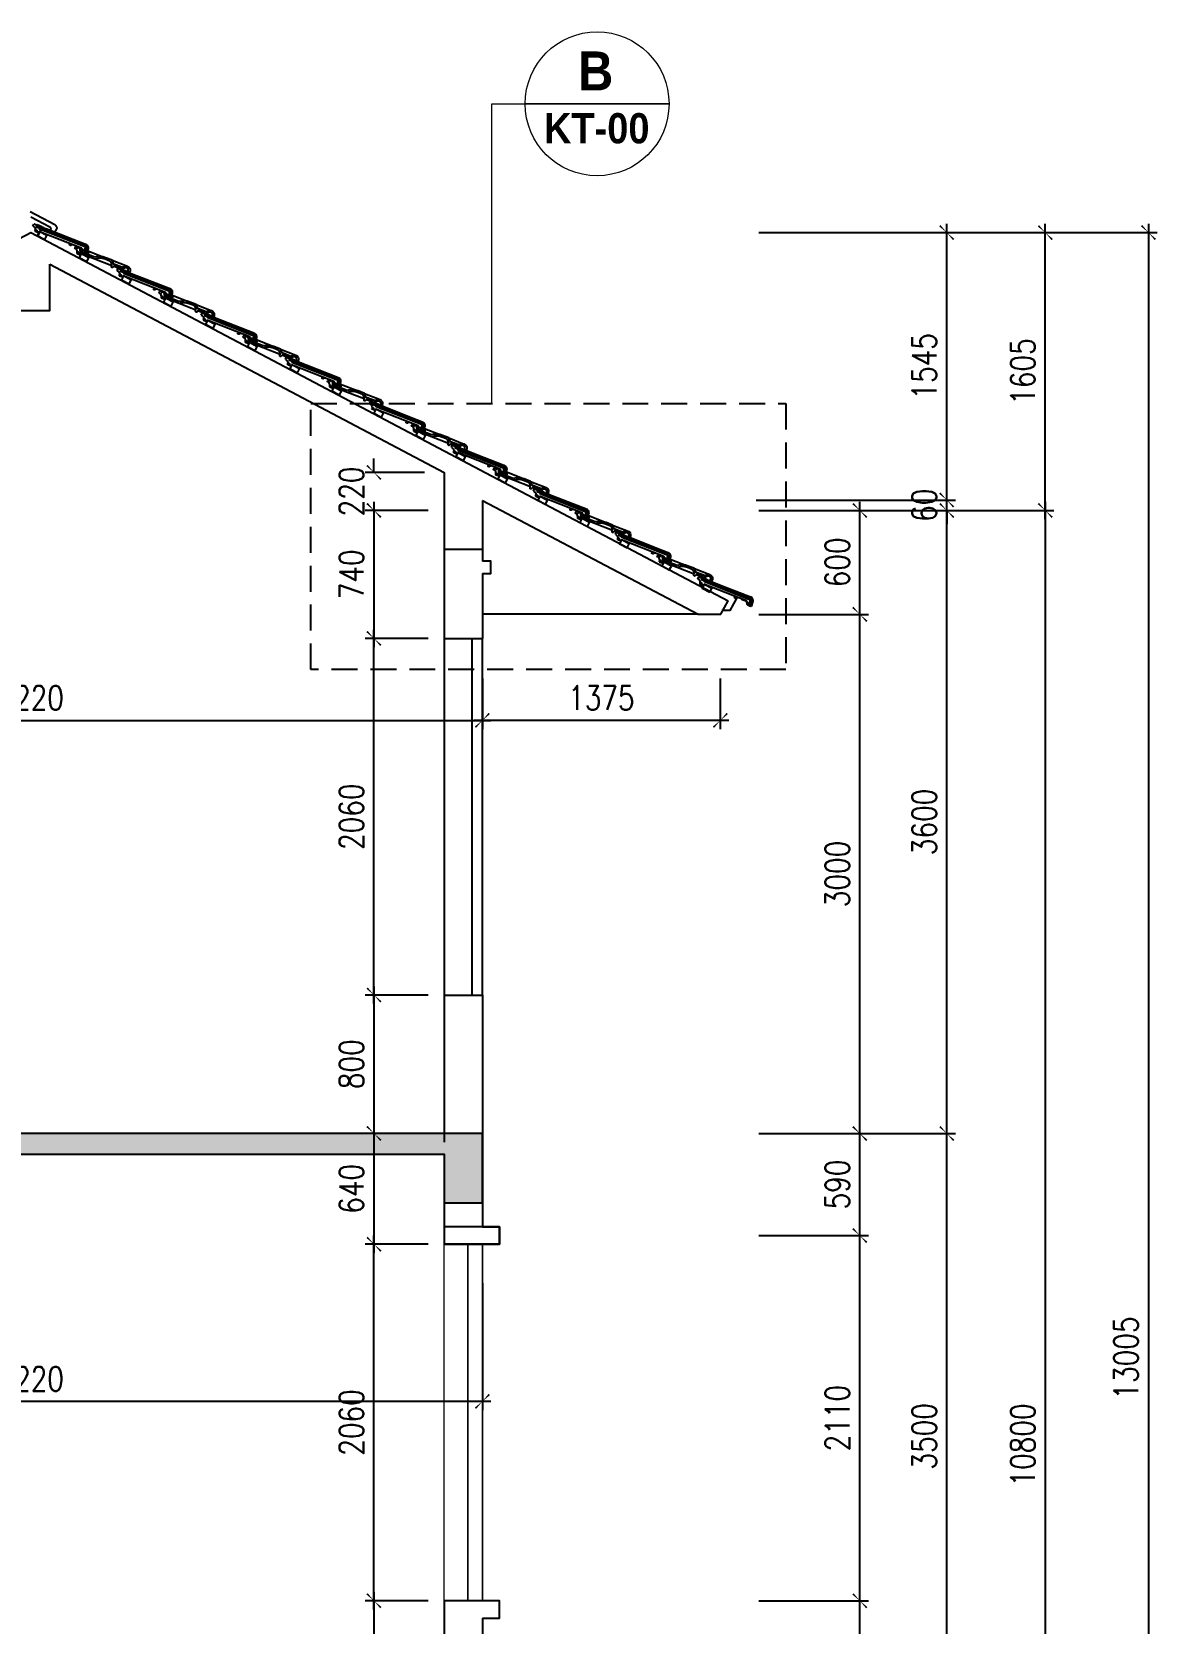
# Model space of a CAD drawing. Header units: millimetres. Extents: x -34806 to 662668, y 63228 to 99452.
# Drawn here: x 543911 to 550414, y 81463 to 90657 of the extents above; entities that cross this region are included whole.
import ezdxf
from ezdxf.enums import TextEntityAlignment as Align

# ---------------------------------------------------------------- set-up
doc = ezdxf.new("R2010")
doc.units = ezdxf.units.MM
doc.header["$LTSCALE"] = 200
doc.header["$MEASUREMENT"] = 0
doc.header["$PDMODE"] = 3
doc.header["$PDSIZE"] = 50
doc.linetypes.add('DASHED2', pattern=[0.375, 0.25, -0.125])
doc.layers.get('0').update_dxf_attribs({"color": 95, "linetype": 'CONTINUOUS'})
doc.layers.get('DEFPOINTS').update_dxf_attribs({"linetype": 'CONTINUOUS'})
for name, color, linetype in [('DIM', 1, 'CONTINUOUS'), ('Net_Manh', 155, 'CONTINUOUS'), ('NOITHAT', 32, 'CONTINUOUS'), ('NT', 39, 'CONTINUOUS'), ('TEXT', 7, 'CONTINUOUS'), ('TUONG', 2, 'CONTINUOUS')]:
    doc.layers.add(name, color=color, linetype=linetype)
doc.layers.add('thay', color=7, linetype='CONTINUOUS', lineweight=18)
doc.styles.add('Aria H B iso', font='VHARIALB.ttf')
doc.styles.add('RomanS', font='romans.shx', dxfattribs={"width": 0.8})
doc.dimstyles.new('D1', dxfattribs={"dimtxt": 140, "dimasz": 80, "dimexe": 50, "dimexo": 0, "dimgap": 60, "dimtad": 1, "dimdec": 0, "dimzin": 0, "dimdsep": 46, "dimtxsty": 'RomanS', "dimblk1": 'ARCHTICK', "dimblk2": 'ARCHTICK', "dimsah": 1, "dimcen": 100, "dimdle": 50, "dimclrt": 7, "dimadec": 0, "dimazin": 0, "dimtfac": 0.005, "dimtdec": 0, "dimtix": 1, "dimtofl": 0, "dimtmove": 2, "dimatfit": 3, "dimldrblk": 'ARCHTICK', "dimfxl": 1, "dimtvp": 0.8, "dimtolj": 1, "dimtzin": 0, "dimarcsym": 0})

# ---------------------------------------------------------------- blocks, each defined once
blk = doc.blocks.new('_ArchTick')
at = {"layer": 'DIM', "color": 150}
blk.add_lwpolyline([(0.5000000000004547, 0.5000000000009095, 0.1333333333333333, 0, 0), (4.547473508864641e-13, 9.094947017729282e-13, 0, 0.1333333333333333, 0), (-0.4999999999995453, -0.4999999999990905, 0.1333333333333333, 0.1333333333333333, 0)], format="xyseb", dxfattribs=at)
blk = doc.blocks.new('*D910')
at = {"layer": 'DEFPOINTS', "color": 0}
for p in [(541294.715830652, 86920.51221142066), (546514.715830652, 86920.51221142066), (546514.715830652, 86679.21674814398)]:
    blk.add_point(p, dxfattribs=at)
at = {"layer": 'DIM', "color": 0, "lineweight": -2}
for p, q in [((541294.715830652, 86920.51221142066), (541294.715830652, 86629.21674814398)), ((546514.715830652, 86920.51221142066), (546514.715830652, 86629.21674814398)), ((541244.715830652, 86679.21674814398), (546564.715830652, 86679.21674814398))]:
    blk.add_line(p, q, dxfattribs=at)
at = {"layer": 'DIM', "color": 0, "lineweight": -2, "xscale": 80, "yscale": 80, "zscale": 80, "rotation": 180}
blk.add_blockref('_ArchTick', (541294.715830652, 86679.21674814398), dxfattribs=at)
at = {"layer": 'DIM', "color": 0, "lineweight": -2, "xscale": 80, "yscale": 80, "zscale": 80}
blk.add_blockref('_ArchTick', (546514.715830652, 86679.21674814398), dxfattribs=at)
at = {"layer": 'DIM', "color": 7, "insert": (543904.715830652, 86809.21674814398), "char_height": 140, "attachment_point": 5, "style": 'RomanS'}
blk.add_mtext('\\A1;5220', dxfattribs=at)
blk = doc.blocks.new('*D911')
at = {"layer": 'DEFPOINTS', "color": 0}
for p in [(541294.715830652, 83428.20426152038), (546514.715830652, 83428.20426152044), (541294.715830652, 82744.0888335123)]:
    blk.add_point(p, dxfattribs=at)
at = {"layer": 'DIM', "color": 0, "lineweight": -2}
for p, q in [((541294.715830652, 83428.20426152038), (541294.715830652, 82694.0888335123)), ((546514.715830652, 83428.20426152044), (546514.715830652, 82694.0888335123)), ((546564.715830652, 82744.0888335123), (541244.715830652, 82744.0888335123))]:
    blk.add_line(p, q, dxfattribs=at)
at = {"layer": 'DIM', "color": 0, "lineweight": -2, "xscale": 80, "yscale": 80, "zscale": 80, "rotation": 180}
blk.add_blockref('_ArchTick', (541294.715830652, 82744.0888335123), dxfattribs=at)
at = {"layer": 'DIM', "color": 0, "lineweight": -2, "xscale": 80, "yscale": 80, "zscale": 80}
blk.add_blockref('_ArchTick', (546514.715830652, 82744.0888335123), dxfattribs=at)
at = {"layer": 'DIM', "color": 7, "insert": (543904.715830652, 82874.0888335123), "char_height": 140, "attachment_point": 5, "style": 'RomanS'}
blk.add_mtext('\\A1;5220', dxfattribs=at)
blk = doc.blocks.new('ngoi-tay')
at = {"color": 34}
for p, q in [((-73597.33374207545, 12599.38060847524), (-73608.52944759867, 12594.97566600109)), ((-73602.91782393407, 12593.95970347866), (-73550.80624914524, 12614.46296597576)), ((-73546.04656320838, 12602.36563611405), (-73550.8062491452, 12614.46296597576)), ((-73621.3307961838, 12588.86436708819), (-73849.16052387175, 12499.22492075876)), ((-73580.44694588867, 12594.20391623095), (-73845.49922699727, 12489.91928240361)), ((-73583.269116629, 12587.72044861613), (-73844.89300465939, 12484.78471363727)), ((-73825.87929495965, 12476.14638480522), (-73580.56886282384, 12572.66360202107)), ((-73567.34266466596, 12580.01667500382), (-73559.89815398186, 12582.94571250341)), ((-73862.4992257512, 12467.11138527676), (-73863.42978958673, 12466.74525558931)), ((-73857.2055849001, 12450.92567038554), (-73863.42978958673, 12466.74525558931)), ((-73856.27502106458, 12451.291800073), (-73862.4992257512, 12467.11138527676)), ((-73856.05309760747, 12451.37911570132), (-73858.56511070124, 12483.50767666538)), ((-73856.05309760747, 12451.37911570132), (-73857.2055849001, 12450.92567038554)), ((-73857.2055849001, 12450.92567038554), (-73855.37493646285, 12446.27285120798)), ((-73851.48485589398, 12444.57954876376), (-73846.83203671641, 12446.41019720101)), ((-73845.70316842027, 12449.00358424694), (-73848.63408927378, 12484.68020103914)), ((-74003.09415211553, 12405.56335227139), (-74092.42828032502, 12370.41490227637)), ((-74060.21504098283, 12364.82068450294), (-74012.68953263268, 12383.51956238101)), ((-74001.41589984726, 12373.98514033144), (-73903.70669711818, 12412.42875751349))]:
    blk.add_line(p, q, dxfattribs=at)
at = {"color": 9}
blk.add_line((-73902.71517481504, 12423.5650443059), (-73818.96442961866, 12456.51671617622), dxfattribs=at)
at = {"color": 34}
for points in [[(-73552.46907235561, 12615.95796395934), (-73601.78895563797, 12596.5530905246)], [(-73597.33374207545, 12599.38060847525), (-73570.57280800125, 12609.90967918964)], [(-73570.14978523042, 12609.00149989783), (-73566.48848835596, 12599.69586154268), (-73580.44694588867, 12594.20391623095), (-73583.269116629, 12587.72044861613)], [(-73863.50957678824, 12460.48280538861), (-73965.87159869492, 12420.20853976931)], [(-73868.1623959658, 12458.65215695137), (-73863.63149372338, 12438.94249117871)], [(-73798.37010830216, 12486.11188350996), (-73828.10922389851, 12474.41104936758)]]:
    blk.add_lwpolyline(points, dxfattribs=at)
for points in [[(-73570.57280800125, 12609.90967918964), (-73597.3626815725, 12599.36922225046, 0.9999999999999999)], [(-73855.39196659489, 12494.62392938861), (-73602.91782393407, 12593.95970347866, 0.414213562373095), (-73602.353389786, 12595.25639700164, -0.4142135623730958), (-73601.78895563795, 12596.5530905246)], [(-73559.89815398186, 12582.94571250341), (-73557.70137585717, 12577.36232949031, -0.414213562373095), (-73559.3946783014, 12573.47224892142), (-73573.37343285145, 12567.97231776247, -0.3000210814303702), (-73576.60511463838, 12568.65472926124), (-73580.56886282384, 12572.66360202107)], [(-73568.47153296212, 12577.42328795788), (-73568.50201219592, 12572.03820940542, -0.3105898035406912), (-73570.56144432754, 12569.07869267204, -1.592487443434)], [(-73846.86097621343, 12446.39881097624), (-73834.16256345944, 12451.39499255484, 0.3066784415591438), (-73830.9932919821, 12456.01951247428), (-73829.04856643698, 12471.52186488577, -0.3066784415588482), (-73825.87929495965, 12476.14638480522)], [(-73845.70316842027, 12449.00358424694, -0.2567399183604818), (-73829.28721292801, 12469.61949772911)], [(-73802.07693458632, 12454.56415080381), (-73799.88015646166, 12448.98076779072, -0.414213562373095), (-73801.57345890587, 12445.09068722184), (-73815.55221345594, 12439.5907560629, -0.3000210814303702), (-73818.78389524284, 12440.27316756165), (-73822.7476434283, 12444.28204032148)]]:
    blk.add_lwpolyline(points, format="xyb", dxfattribs=at)
at = {"color": 9}
for points in [[(-73614.62150910532, 12526.31642079533), (-73626.33075885141, 12548.40473151352), (-73582.15413741503, 12571.82323100575), (-73570.44488766893, 12549.73492028755)], [(-73857.59292700535, 12397.51467358811), (-73869.30217675146, 12419.60298430631), (-73825.12555531508, 12443.02148379853), (-73813.416305569, 12420.93317308034)]]:
    blk.add_lwpolyline(points, close=True, dxfattribs=at)
for points in [[(-74014.38283507689, 12379.62948181212), (-74003.09415211553, 12405.56335227139), (-73965.87159869492, 12420.20853976931, -0.1622776601683794), (-73902.71517481504, 12423.5650443059, -3.222119433744752)], [(-73990.12721688593, 12399.91901079071), (-73962.21030182042, 12410.90290141416, -0.1761749776799063), (-73903.70669711818, 12412.42875751349), (-73810.65031356661, 12449.0417262583, -0.4142135623730958), (-73809.52144527044, 12451.63511330423), (-73802.07693458632, 12454.56415080381, -0.3271965726210818), (-73788.22534381288, 12473.98407441448), (-73791.15438131244, 12481.4285850986), (-73792.08494514796, 12481.06245541116), (-73794.64785296009, 12487.57640225976), (-73798.37010830216, 12486.11188350996, 0.4142135623730951), (-73801.1922790425, 12479.62841589516, -1), (-73805.84509822009, 12477.79776745791, 0.783018351396008), (-73815.46794684867, 12476.5137516725), (-73818.96442961866, 12456.51671617622)], [(-74056.25820767508, 12363.15364587695, 0.03121954188139744), (-74077.56973819056, 12370.88789872306, 0.6523936805078994), (-74104.6780063557, 12338.72982357717), (-74105.6085701912, 12338.36369388973), (-74103.77792175398, 12333.71087471215, -0.4142135623730952), (-74102.48122823099, 12333.14644056408, 0.4142135623730949), (-74099.88784118507, 12332.01757226795), (-74095.23502200749, 12333.8482207052, 0.414213562373095), (-74094.10615371136, 12336.44160775113), (-74096.56253436409, 12345.41630819878, -0.5871495196757387), (-74080.38816443234, 12361.29329224235, -0.03718620040626287), (-74056.51564380138, 12352.30618477519), (-74015.37435738, 12368.49319501972, -0.4142135623730952), (-74008.89088976516, 12365.6710242794, 0.4142135623730949), (-74002.40742215035, 12362.84885353904, 0.414213562373095), (-73999.58525141003, 12369.33232115386, -0.1622776601683796), (-74000.42437754417, 12385.12142712384), (-73997.60220680381, 12391.60489473866, -0.1622776601683796), (-73990.12721688593, 12399.91901079071)]]:
    blk.add_lwpolyline(points, format="xyb", dxfattribs=at)
blk.add_lwpolyline([(-74014.38283507689, 12379.62948181212), (-74056.25820767508, 12363.15364587695)], dxfattribs=at)
at = {"color": 34}
for centre, radius, start, end in [((-73539.72277508525, 12583.20518354587), 20.17704732720257, 108.2651517965461, 180.7368276032991), ((-73566.61040529111, 12578.15554733278), 2, 111.4771221441263, 201.4771221441263), ((-73841.86691338177, 12477.22373627873), 22.97720514982409, 114.3307868194274, 206.1104922368911), ((-73843.66857856001, 12485.26646322602), 15, 111.4771221441263, 186.7335593076575), ((-73855.00880677543, 12445.34228737245), 1, 21.47712214412632, 111.4771221441263), ((-73852.21711526888, 12446.44067643479), 2, 201.4771221441263, 291.4771221441263), ((-73843.66857856003, 12485.26646322602), 5, 111.4771221441263, 186.7335593076609), ((-73843.06235622216, 12480.1318944597), 5, 111.4771221441263, 186.7335593076555), ((-73847.56429609131, 12448.27132487204), 2, 291.4771221441263, 21.47712214412632), ((-73771.36492833831, 12492.22193754172), 5, 21.47712214412632, 111.4771221441263), ((-73762.05928998314, 12495.8832344162), 5, 201.4771221441263, 291.4771221441263), ((-73762.05928998314, 12495.8832344162), 5, 291.4771221441263, 21.47712214412632), ((-73734.14237491768, 12506.86712503964), 25, 189.9401631113102, 201.4771221441263)]:
    blk.add_arc(centre, radius, start, end, dxfattribs=at)
blk = doc.blocks.new('*D922')
at = {"layer": 'DEFPOINTS', "color": 0}
for p in [(548113.3866016441, 84292.25017395275), (549198.4082384026, 84292.25017395275), (548113.3866016441, 80792.25017395275)]:
    blk.add_point(p, dxfattribs=at)
at = {"layer": 'DIM', "color": 0, "lineweight": -2}
for p, q in [((549198.4082384026, 80742.25017395275), (549198.4082384026, 84342.25017395275)), ((548113.3866016441, 84292.25017395275), (549248.4082384026, 84292.25017395275)), ((548113.3866016441, 80792.25017395275), (549248.4082384026, 80792.25017395275))]:
    blk.add_line(p, q, dxfattribs=at)
at = {"layer": 'DIM', "color": 0, "lineweight": -2, "xscale": 80, "yscale": 80, "zscale": 80}
for p, rotation in [((549198.4082384026, 84292.25017395275), 90), ((549198.4082384026, 80792.25017395275), 270)]:
    blk.add_blockref('_ArchTick', p, dxfattribs=dict(at, rotation=rotation))
at = {"layer": 'DIM', "color": 7, "insert": (549068.4082384026, 82542.25017395284), "char_height": 140, "attachment_point": 5, "rotation": 90, "style": 'RomanS'}
blk.add_mtext('\\A1;3500', dxfattribs=at)
blk = doc.blocks.new('*D923')
at = {"layer": 'DEFPOINTS', "color": 0}
for p in [(548113.3866016441, 87892.08513235394), (549198.4082384026, 87892.08513235394), (548113.3866016441, 84292.25017395275)]:
    blk.add_point(p, dxfattribs=at)
at = {"layer": 'DIM', "color": 0, "lineweight": -2}
for p, q in [((549198.4082384026, 84242.25017395275), (549198.4082384026, 87942.08513235394)), ((548113.3866016441, 87892.08513235394), (549248.4082384026, 87892.08513235394)), ((548113.3866016441, 84292.25017395275), (549248.4082384026, 84292.25017395275))]:
    blk.add_line(p, q, dxfattribs=at)
at = {"layer": 'DIM', "color": 0, "lineweight": -2, "xscale": 80, "yscale": 80, "zscale": 80}
for p, rotation in [((549198.4082384026, 87892.08513235394), 90), ((549198.4082384026, 84292.25017395275), 270)]:
    blk.add_blockref('_ArchTick', p, dxfattribs=dict(at, rotation=rotation))
at = {"layer": 'DIM', "color": 7, "insert": (549068.4082384026, 86092.16765315343), "char_height": 140, "attachment_point": 5, "rotation": 90, "style": 'RomanS'}
blk.add_mtext('\\A1;3600', dxfattribs=at)
blk = doc.blocks.new('*D924')
at = {"layer": 'DEFPOINTS', "color": 0}
for p in [(548113.3866016441, 89497.25017395287), (549767.7060570514, 89497.25017395287), (548113.3866016441, 87892.08513235394)]:
    blk.add_point(p, dxfattribs=at)
at = {"layer": 'DIM', "color": 0, "lineweight": -2}
for p, q in [((548113.3866016441, 89497.25017395287), (549817.7060570514, 89497.25017395287)), ((549767.7060570514, 87842.08513235394), (549767.7060570514, 89547.25017395287)), ((548113.3866016441, 87892.08513235394), (549817.7060570514, 87892.08513235394))]:
    blk.add_line(p, q, dxfattribs=at)
at = {"layer": 'DIM', "color": 0, "lineweight": -2, "xscale": 80, "yscale": 80, "zscale": 80}
for p, rotation in [((549767.7060570514, 89497.25017395287), 90), ((549767.7060570514, 87892.08513235394), 270)]:
    blk.add_blockref('_ArchTick', p, dxfattribs=dict(at, rotation=rotation))
at = {"layer": 'DIM', "color": 7, "insert": (549637.7060570514, 88694.66765315349), "char_height": 140, "attachment_point": 5, "rotation": 90, "style": 'RomanS'}
blk.add_mtext('\\A1;1605', dxfattribs=at)
blk = doc.blocks.new('*D925')
at = {"layer": 'DEFPOINTS', "color": 0}
for p in [(548113.3866016441, 81592.25017395252), (548696.0539328551, 81592.25017395252), (548113.3866016441, 80792.25017395275)]:
    blk.add_point(p, dxfattribs=at)
at = {"layer": 'DIM', "color": 0, "lineweight": -2}
for p, q in [((548113.3866016441, 81592.25017395252), (548746.0539328551, 81592.25017395252)), ((548696.0539328551, 80742.25017395275), (548696.0539328551, 81642.25017395252)), ((548113.3866016441, 80792.25017395275), (548746.0539328551, 80792.25017395275))]:
    blk.add_line(p, q, dxfattribs=at)
at = {"layer": 'DIM', "color": 0, "lineweight": -2, "xscale": 80, "yscale": 80, "zscale": 80}
for p, rotation in [((548696.0539328551, 81592.25017395252), 90), ((548696.0539328551, 80792.25017395275), 270)]:
    blk.add_blockref('_ArchTick', p, dxfattribs=dict(at, rotation=rotation))
at = {"layer": 'DIM', "color": 7, "insert": (548566.0539328551, 81192.25017395272), "char_height": 140, "attachment_point": 5, "rotation": 90, "style": 'RomanS'}
blk.add_mtext('\\A1;800', dxfattribs=at)
blk = doc.blocks.new('*D926')
at = {"layer": 'DEFPOINTS', "color": 0}
for p in [(548113.3866016441, 83702.2501739524), (548696.0539328551, 83702.2501739524), (548113.3866016441, 81592.25017395252)]:
    blk.add_point(p, dxfattribs=at)
at = {"layer": 'DIM', "color": 0, "lineweight": -2}
for p, q in [((548113.3866016441, 83702.2501739524), (548746.0539328551, 83702.2501739524)), ((548696.0539328551, 81542.25017395252), (548696.0539328551, 83752.2501739524)), ((548113.3866016441, 81592.25017395252), (548746.0539328551, 81592.25017395252))]:
    blk.add_line(p, q, dxfattribs=at)
at = {"layer": 'DIM', "color": 0, "lineweight": -2, "xscale": 80, "yscale": 80, "zscale": 80}
for p, rotation in [((548696.0539328551, 83702.2501739524), 90), ((548696.0539328551, 81592.25017395252), 270)]:
    blk.add_blockref('_ArchTick', p, dxfattribs=dict(at, rotation=rotation))
at = {"layer": 'DIM', "color": 7, "insert": (548566.0539328551, 82647.25017395255), "char_height": 140, "attachment_point": 5, "rotation": 90, "style": 'RomanS'}
blk.add_mtext('\\A1;2110', dxfattribs=at)
blk = doc.blocks.new('*D927')
at = {"layer": 'DEFPOINTS', "color": 0}
for p in [(548113.3866016441, 87291.65891221081), (548696.0539328551, 87291.65891221081), (548113.3866016441, 84291.25017395275)]:
    blk.add_point(p, dxfattribs=at)
at = {"layer": 'DIM', "color": 0, "lineweight": -2}
for p, q in [((548113.3866016441, 87291.65891221081), (548746.0539328551, 87291.65891221081)), ((548696.0539328551, 84241.25017395275), (548696.0539328551, 87341.65891221081)), ((548113.3866016441, 84291.25017395275), (548746.0539328551, 84291.25017395275))]:
    blk.add_line(p, q, dxfattribs=at)
at = {"layer": 'DIM', "color": 0, "lineweight": -2, "xscale": 80, "yscale": 80, "zscale": 80}
for p, rotation in [((548696.0539328551, 87291.65891221081), 90), ((548696.0539328551, 84291.25017395275), 270)]:
    blk.add_blockref('_ArchTick', p, dxfattribs=dict(at, rotation=rotation))
at = {"layer": 'DIM', "color": 7, "insert": (548566.0539328551, 85791.45454308187), "char_height": 140, "attachment_point": 5, "rotation": 90, "style": 'RomanS'}
blk.add_mtext('\\A1;3000', dxfattribs=at)
blk = doc.blocks.new('*D928')
at = {"layer": 'DEFPOINTS', "color": 0}
for p in [(548113.3866016441, 89497.25017395287), (548113.3866016441, 76492.25017395266), (550364.3289900827, 76492.25017395266)]:
    blk.add_point(p, dxfattribs=at)
at = {"layer": 'DIM', "color": 0, "lineweight": -2}
for p, q in [((548113.3866016441, 89497.25017395287), (550414.3289900827, 89497.25017395287)), ((550364.3289900827, 89547.25017395287), (550364.3289900827, 76442.25017395266)), ((548113.3866016441, 76492.25017395266), (550414.3289900827, 76492.25017395266))]:
    blk.add_line(p, q, dxfattribs=at)
at = {"layer": 'DIM', "color": 0, "lineweight": -2, "xscale": 80, "yscale": 80, "zscale": 80}
for p, rotation in [((550364.3289900827, 89497.25017395287), 90), ((550364.3289900827, 76492.25017395266), 270)]:
    blk.add_blockref('_ArchTick', p, dxfattribs=dict(at, rotation=rotation))
at = {"layer": 'DIM', "color": 7, "insert": (550234.3289900827, 82994.75017395285), "char_height": 140, "attachment_point": 5, "rotation": 90, "style": 'RomanS'}
blk.add_mtext('\\A1;13005', dxfattribs=at)
blk = doc.blocks.new('*D929')
at = {"layer": 'DEFPOINTS', "color": 0}
for p in [(548113.3866016441, 87892.08513235394), (548696.0539328551, 87892.08513235394), (548113.3866016441, 87291.65891221081)]:
    blk.add_point(p, dxfattribs=at)
at = {"layer": 'DIM', "color": 0, "lineweight": -2}
for p, q in [((548696.0539328551, 87241.65891221081), (548696.0539328551, 87942.08513235394)), ((548113.3866016441, 87892.08513235394), (548746.0539328551, 87892.08513235394)), ((548113.3866016441, 87291.65891221081), (548746.0539328551, 87291.65891221081))]:
    blk.add_line(p, q, dxfattribs=at)
at = {"layer": 'DIM', "color": 0, "lineweight": -2, "xscale": 80, "yscale": 80, "zscale": 80}
for p, rotation in [((548696.0539328551, 87892.08513235394), 90), ((548696.0539328551, 87291.65891221081), 270)]:
    blk.add_blockref('_ArchTick', p, dxfattribs=dict(at, rotation=rotation))
at = {"layer": 'DIM', "color": 7, "insert": (548566.0539328551, 87591.87202228246), "char_height": 140, "attachment_point": 5, "rotation": 90, "style": 'RomanS'}
blk.add_mtext('\\A1;600', dxfattribs=at)
blk = doc.blocks.new('*D930')
at = {"layer": 'DEFPOINTS', "color": 0}
for p in [(548113.3866016441, 84292.25017395275), (548696.0539328551, 84292.25017395275), (548113.3866016441, 83702.2501739524)]:
    blk.add_point(p, dxfattribs=at)
at = {"layer": 'DIM', "color": 0, "lineweight": -2}
for p, q in [((548696.0539328551, 83652.2501739524), (548696.0539328551, 84342.25017395275)), ((548113.3866016441, 84292.25017395275), (548746.0539328551, 84292.25017395275)), ((548113.3866016441, 83702.2501739524), (548746.0539328551, 83702.2501739524))]:
    blk.add_line(p, q, dxfattribs=at)
at = {"layer": 'DIM', "color": 0, "lineweight": -2, "xscale": 80, "yscale": 80, "zscale": 80}
for p, rotation in [((548696.0539328551, 84292.25017395275), 90), ((548696.0539328551, 83702.2501739524), 270)]:
    blk.add_blockref('_ArchTick', p, dxfattribs=dict(at, rotation=rotation))
at = {"layer": 'DIM', "color": 7, "insert": (548566.0539328551, 83997.25017395266), "char_height": 140, "attachment_point": 5, "rotation": 90, "style": 'RomanS'}
blk.add_mtext('\\A1;590', dxfattribs=at)
blk = doc.blocks.new('*D931')
at = {"layer": 'DEFPOINTS', "color": 0}
for p in [(548113.3866016441, 87892.08513235394), (548113.3866016441, 77092.25017395275), (549767.7060570514, 77092.25017395275)]:
    blk.add_point(p, dxfattribs=at)
at = {"layer": 'DIM', "color": 0, "lineweight": -2}
for p, q in [((549767.7060570514, 87942.08513235394), (549767.7060570514, 77042.25017395275)), ((548113.3866016441, 87892.08513235394), (549817.7060570514, 87892.08513235394)), ((548113.3866016441, 77092.25017395275), (549817.7060570514, 77092.25017395275))]:
    blk.add_line(p, q, dxfattribs=at)
at = {"layer": 'DIM', "color": 0, "lineweight": -2, "xscale": 80, "yscale": 80, "zscale": 80}
for p, rotation in [((549767.7060570514, 87892.08513235394), 90), ((549767.7060570514, 77092.25017395275), 270)]:
    blk.add_blockref('_ArchTick', p, dxfattribs=dict(at, rotation=rotation))
at = {"layer": 'DIM', "color": 7, "insert": (549637.7060570514, 82492.16765315343), "char_height": 140, "attachment_point": 5, "rotation": 90, "style": 'RomanS'}
blk.add_mtext('\\A1;10800', dxfattribs=at)
blk = doc.blocks.new('*D932')
at = {"layer": 'DEFPOINTS', "color": 0}
for p in [(548615.7409071915, 87952.17571507834), (549198.4082384026, 87952.17571507834), (548615.7409071915, 87892.08513235382)]:
    blk.add_point(p, dxfattribs=at)
at = {"layer": 'DIM', "color": 0, "lineweight": -2}
for p, q in [((549198.4082384026, 87952.17571507834), (549198.4082384026, 88032.17571507834)), ((548615.7409071915, 87952.17571507834), (549248.4082384026, 87952.17571507834)), ((548615.7409071915, 87892.08513235382), (549248.4082384026, 87892.08513235382)), ((549198.4082384026, 87892.08513235382), (549198.4082384026, 87812.08513235382))]:
    blk.add_line(p, q, dxfattribs=at)
at = {"layer": 'DIM', "color": 0, "lineweight": -2, "xscale": 80, "yscale": 80, "zscale": 80}
for p, rotation in [((549198.4082384026, 87952.17571507834), 270), ((549198.4082384026, 87892.08513235382), 90)]:
    blk.add_blockref('_ArchTick', p, dxfattribs=dict(at, rotation=rotation))
at = {"layer": 'DIM', "color": 7, "insert": (549068.4082384026, 87922.13042371617), "char_height": 140, "attachment_point": 5, "rotation": 90, "style": 'RomanS'}
blk.add_mtext('\\A1;60', dxfattribs=at)
blk = doc.blocks.new('*D933')
at = {"layer": 'DEFPOINTS', "color": 0}
for p in [(548615.7409071915, 89497.25017395287), (549198.4082384026, 89497.25017395287), (548096.7946321866, 87952.17571507834)]:
    blk.add_point(p, dxfattribs=at)
at = {"layer": 'DIM', "color": 0, "lineweight": -2}
for p, q in [((548615.7409071915, 89497.25017395287), (549248.4082384026, 89497.25017395287)), ((549198.4082384026, 87902.17571507834), (549198.4082384026, 89547.25017395287)), ((548096.7946321866, 87952.17571507834), (549248.4082384026, 87952.17571507834))]:
    blk.add_line(p, q, dxfattribs=at)
at = {"layer": 'DIM', "color": 0, "lineweight": -2, "xscale": 80, "yscale": 80, "zscale": 80}
for p, rotation in [((549198.4082384026, 89497.25017395287), 90), ((549198.4082384026, 87952.17571507834), 270)]:
    blk.add_blockref('_ArchTick', p, dxfattribs=dict(at, rotation=rotation))
at = {"layer": 'DIM', "color": 7, "insert": (549068.4082384026, 88724.71294451569), "char_height": 140, "attachment_point": 5, "rotation": 90, "style": 'RomanS'}
blk.add_mtext('\\A1;1545', dxfattribs=at)
blk = doc.blocks.new('*D1053')
at = {"layer": 'DEFPOINTS', "color": 0}
for p in [(546202.479294002, 81592.25017395269), (545888.4557634823, 80792.25017395281), (546202.479294002, 80792.25017395281)]:
    blk.add_point(p, dxfattribs=at)
at = {"layer": 'DIM', "color": 0, "lineweight": -2}
for p, q in [((546202.479294002, 81592.25017395269), (545838.4557634823, 81592.25017395269)), ((545888.4557634823, 81642.25017395269), (545888.4557634823, 80742.25017395281)), ((546202.479294002, 80792.25017395281), (545838.4557634823, 80792.25017395281))]:
    blk.add_line(p, q, dxfattribs=at)
at = {"layer": 'DIM', "color": 0, "lineweight": -2, "xscale": 80, "yscale": 80, "zscale": 80}
for p, rotation in [((545888.4557634823, 81592.25017395269), 90), ((545888.4557634823, 80792.25017395281), 270)]:
    blk.add_blockref('_ArchTick', p, dxfattribs=dict(at, rotation=rotation))
at = {"layer": 'DIM', "color": 7, "insert": (545758.4557634823, 81192.25017395284), "char_height": 140, "attachment_point": 5, "rotation": 90, "style": 'RomanS'}
blk.add_mtext('\\A1;800', dxfattribs=at)
blk = doc.blocks.new('*D1054')
at = {"layer": 'DEFPOINTS', "color": 0}
for p in [(545888.4557634823, 83652.25017395351), (546202.479294002, 83652.25017395351), (546202.479294002, 81592.25017395266)]:
    blk.add_point(p, dxfattribs=at)
at = {"layer": 'DIM', "color": 0, "lineweight": -2}
for p, q in [((545888.4557634823, 81542.25017395266), (545888.4557634823, 83702.25017395351)), ((546202.479294002, 83652.25017395351), (545838.4557634823, 83652.25017395351)), ((546202.479294002, 81592.25017395266), (545838.4557634823, 81592.25017395266))]:
    blk.add_line(p, q, dxfattribs=at)
at = {"layer": 'DIM', "color": 0, "lineweight": -2, "xscale": 80, "yscale": 80, "zscale": 80}
for p, rotation in [((545888.4557634823, 83652.25017395351), 90), ((545888.4557634823, 81592.25017395266), 270)]:
    blk.add_blockref('_ArchTick', p, dxfattribs=dict(at, rotation=rotation))
at = {"layer": 'DIM', "color": 7, "insert": (545758.4557634823, 82622.25017395317), "char_height": 140, "attachment_point": 5, "rotation": 90, "style": 'RomanS'}
blk.add_mtext('\\A1;2060', dxfattribs=at)
blk = doc.blocks.new('*D1055')
at = {"layer": 'DEFPOINTS', "color": 0}
for p in [(546202.479294002, 84292.2501739533), (545888.4557634823, 83652.25017395351), (546202.479294002, 83652.25017395351)]:
    blk.add_point(p, dxfattribs=at)
at = {"layer": 'DIM', "color": 0, "lineweight": -2}
for p, q in [((545888.4557634823, 84342.2501739533), (545888.4557634823, 83602.25017395351)), ((546202.479294002, 84292.2501739533), (545838.4557634823, 84292.2501739533)), ((546202.479294002, 83652.25017395351), (545838.4557634823, 83652.25017395351))]:
    blk.add_line(p, q, dxfattribs=at)
at = {"layer": 'DIM', "color": 0, "lineweight": -2, "xscale": 80, "yscale": 80, "zscale": 80}
for p, rotation in [((545888.4557634823, 84292.2501739533), 90), ((545888.4557634823, 83652.25017395351), 270)]:
    blk.add_blockref('_ArchTick', p, dxfattribs=dict(at, rotation=rotation))
at = {"layer": 'DIM', "color": 7, "insert": (545758.4557634823, 83972.2501739535), "char_height": 140, "attachment_point": 5, "rotation": 90, "style": 'RomanS'}
blk.add_mtext('\\A1;640', dxfattribs=at)
blk = doc.blocks.new('*D1056')
at = {"layer": 'DEFPOINTS', "color": 0}
for p in [(546202.479294002, 85092.2501739533), (545888.4557634821, 84292.25017395342), (546202.479294002, 84292.25017395342)]:
    blk.add_point(p, dxfattribs=at)
at = {"layer": 'DIM', "color": 0, "lineweight": -2}
for p, q in [((546202.479294002, 85092.2501739533), (545838.4557634821, 85092.2501739533)), ((545888.4557634821, 85142.2501739533), (545888.4557634821, 84242.25017395342)), ((546202.479294002, 84292.25017395342), (545838.4557634821, 84292.25017395342))]:
    blk.add_line(p, q, dxfattribs=at)
at = {"layer": 'DIM', "color": 0, "lineweight": -2, "xscale": 80, "yscale": 80, "zscale": 80}
for p, rotation in [((545888.4557634821, 85092.2501739533), 90), ((545888.4557634821, 84292.25017395342), 270)]:
    blk.add_blockref('_ArchTick', p, dxfattribs=dict(at, rotation=rotation))
at = {"layer": 'DIM', "color": 7, "insert": (545758.4557634821, 84692.25017395345), "char_height": 140, "attachment_point": 5, "rotation": 90, "style": 'RomanS'}
blk.add_mtext('\\A1;800', dxfattribs=at)
blk = doc.blocks.new('*D1057')
at = {"layer": 'DEFPOINTS', "color": 0}
for p in [(545888.4557634821, 87152.25017395412), (546202.479294002, 87152.25017395412), (546202.479294002, 85092.25017395327)]:
    blk.add_point(p, dxfattribs=at)
at = {"layer": 'DIM', "color": 0, "lineweight": -2}
for p, q in [((545888.4557634821, 85042.25017395327), (545888.4557634821, 87202.25017395412)), ((546202.479294002, 87152.25017395412), (545838.4557634821, 87152.25017395412)), ((546202.479294002, 85092.25017395327), (545838.4557634821, 85092.25017395327))]:
    blk.add_line(p, q, dxfattribs=at)
at = {"layer": 'DIM', "color": 0, "lineweight": -2, "xscale": 80, "yscale": 80, "zscale": 80}
for p, rotation in [((545888.4557634821, 87152.25017395412), 90), ((545888.4557634821, 85092.25017395327), 270)]:
    blk.add_blockref('_ArchTick', p, dxfattribs=dict(at, rotation=rotation))
at = {"layer": 'DIM', "color": 7, "insert": (545758.4557634821, 86122.25017395378), "char_height": 140, "attachment_point": 5, "rotation": 90, "style": 'RomanS'}
blk.add_mtext('\\A1;2060', dxfattribs=at)
blk = doc.blocks.new('*D1058')
at = {"layer": 'DEFPOINTS', "color": 0}
for p in [(546202.479294002, 87892.65891221081), (545888.4557634821, 87152.25017395412), (546202.479294002, 87152.25017395412)]:
    blk.add_point(p, dxfattribs=at)
at = {"layer": 'DIM', "color": 0, "lineweight": -2}
for p, q in [((545888.4557634821, 87942.65891221081), (545888.4557634821, 87102.25017395412)), ((546202.479294002, 87892.65891221081), (545838.4557634821, 87892.65891221081)), ((546202.479294002, 87152.25017395412), (545838.4557634821, 87152.25017395412))]:
    blk.add_line(p, q, dxfattribs=at)
at = {"layer": 'DIM', "color": 0, "lineweight": -2, "xscale": 80, "yscale": 80, "zscale": 80}
for p, rotation in [((545888.4557634821, 87892.65891221081), 90), ((545888.4557634821, 87152.25017395412), 270)]:
    blk.add_blockref('_ArchTick', p, dxfattribs=dict(at, rotation=rotation))
at = {"layer": 'DIM', "color": 7, "insert": (545758.4557634821, 87522.45454308255), "char_height": 140, "attachment_point": 5, "rotation": 90, "style": 'RomanS'}
blk.add_mtext('\\A1;740', dxfattribs=at)
blk = doc.blocks.new('*D1059')
at = {"layer": 'DEFPOINTS', "color": 0}
for p in [(545888.4557634821, 88111.51325010255), (546180.8881040531, 88111.51325010255), (546180.8881040531, 87891.65891221081)]:
    blk.add_point(p, dxfattribs=at)
at = {"layer": 'DIM', "color": 0, "lineweight": -2}
for p, q in [((545888.4557634821, 88111.51325010255), (545888.4557634821, 88191.51325010255)), ((546180.8881040531, 88111.51325010255), (545838.4557634821, 88111.51325010255)), ((546180.8881040531, 87891.65891221081), (545838.4557634821, 87891.65891221081)), ((545888.4557634821, 87891.65891221081), (545888.4557634821, 87811.65891221081))]:
    blk.add_line(p, q, dxfattribs=at)
at = {"layer": 'DIM', "color": 0, "lineweight": -2, "xscale": 80, "yscale": 80, "zscale": 80}
for p, rotation in [((545888.4557634821, 88111.51325010255), 270), ((545888.4557634821, 87891.65891221081), 90)]:
    blk.add_blockref('_ArchTick', p, dxfattribs=dict(at, rotation=rotation))
at = {"layer": 'DIM', "color": 7, "insert": (545758.4557634821, 88001.58608115677), "char_height": 140, "attachment_point": 5, "rotation": 90, "style": 'RomanS'}
blk.add_mtext('\\A1;220', dxfattribs=at)
blk = doc.blocks.new('*D54')
at = {"layer": 'DEFPOINTS', "color": 0}
for p in [(546514.715830652, 86920.51221142066), (547889.9640071867, 86920.51221142066), (546514.715830652, 86679.21674814398)]:
    blk.add_point(p, dxfattribs=at)
at = {"layer": 'DIM', "color": 0, "lineweight": -2}
for p, q in [((546514.715830652, 86920.51221142066), (546514.715830652, 86629.21674814398)), ((547889.9640071867, 86920.51221142066), (547889.9640071867, 86629.21674814398)), ((547939.9640071867, 86679.21674814398), (546464.715830652, 86679.21674814398))]:
    blk.add_line(p, q, dxfattribs=at)
at = {"layer": 'DIM', "color": 0, "lineweight": -2, "xscale": 80, "yscale": 80, "zscale": 80, "rotation": 180}
blk.add_blockref('_ArchTick', (546514.715830652, 86679.21674814398), dxfattribs=at)
at = {"layer": 'DIM', "color": 0, "lineweight": -2, "xscale": 80, "yscale": 80, "zscale": 80}
blk.add_blockref('_ArchTick', (547889.9640071867, 86679.21674814398), dxfattribs=at)
at = {"layer": 'DIM', "color": 7, "insert": (547202.3399189194, 86809.21674814398), "char_height": 140, "attachment_point": 5, "style": 'RomanS'}
blk.add_mtext('\\A1;1375', dxfattribs=at)

msp = doc.modelspace()

# ---------------------------------------------------------------- hatches: boundary and pattern name
at = {"layer": 'Net_Manh'}
h = msp.add_hatch(dxfattribs=at)
h.set_pattern_fill('BT-01', color=256, scale=20, style=0, pattern_type=2)
h.set_pattern_definition([(49.99999999999999, (50084.0366310798, -284895.1939181329), (143.4520365201507, -12.55042699651902), [15, -165]), (355, (50084.0366310798, -284895.1939181329), (-27.7502667226, 150.4384267400024), [12, -132]), (100.4514, (50095.99096707979, -284896.2397861328), (115.7018763428043, 137.8879084121907), [12.74803799999999, -140.2284223999997]), (46.18420000000001, (50084.0366310798, -284855.1939181329), (213.4482097251289, -33.10380286580362), [22.5, -247.5]), (96.6356, (50101.82398007979, -284857.9525795329), (186.9325411097407, 194.8235741800883), [19.1220576, -210.3426]), (351.1842, (50084.0366310798, -284855.1939181329), (186.9323890267254, 194.8237201850649), [18, -198]), (21, (50104.0366310798, -284865.1939181329), (119.3814104236923, -80.52377813306776), [15, -165]), (326.0000000000001, (50104.0366310798, -284865.1939181329), (48.66306638431634, 145.0300090093706), [12, -132]), (71.4514, (50113.9850776798, -284871.9042393329), (168.044525716298, 64.50609934199048), [12.748038, -140.2284224]), (37.50000000000001, (50084.0366310798, -284895.1939181329), (2.431971063458134, 66.5787707662623), [0, -130.4, 0, -134, 0, -132.5]), (7.499999999999999, (50084.0366310798, -284895.1939181329), (52.61390748842972, 78.88234237647205), [0, -76.39999999999999, 0, -127.4, 0, -50.5]), (327.5, (50039.43663107979, -284895.1939181329), (106.7644872344818, -4.51097434687596), [0, -50, 0, -156, 0, -207]), (317.5, (50019.43663107979, -284895.1939181329), (116.6372338684772, 20.02099646646353), [0, -65, 0, -103.6, 0, -147]), (45, (50084.0366310798, -284895.1939181329), (-60.10407640085653, 60.10407640085654), []), (45, (50084.0366310798, -284870.6939181329), (-60.10407640085653, 60.10407640085654), [])])
h.paths.add_polyline_path([(546514.715830652, 84292.2501739533), (541294.715830652, 84292.2501739533), (541294.715830652, 84273.8441626784), (540014.7158306525, 84273.8441626784), (540014.7158306525, 84292.2501739533), (539794.7158306525, 84292.2501739533), (539794.7158306525, 83892.25017395319), (540014.7158306525, 83892.25017395319), (540014.7158306525, 84164.79773385829), (541294.715830652, 84164.79773385829), (541294.715830652, 83892.25017395319), (541514.715830652, 83892.25017395313), (541514.7158306523, 84172.2501739533), (543099.715830652, 84172.2501739533), (543319.715830652, 84172.2501739533), (546294.715830652, 84172.2501739533), (546294.715830652, 83892.25017395319), (546514.715830652, 83892.25017395325)])

# ---------------------------------------------------------------- linework, layer by layer
for p, q in [((543961.1186711843, 89511.06588363761), (543946.982113809, 89478.92882558011)), ((547761.6552521302, 87292.08513235382), (546514.715830652, 87292.08513235382)), ((546294.715830652, 87152.25017395412), (546294.715830652, 85092.2501739533)), ((546456.1748759903, 85092.2501739533), (546456.1748759903, 87152.25017395415)), ((546514.715830652, 85092.2501739533), (546514.7158306519, 87152.25017395412))]:
    msp.add_line(p, q)
at = {"color": 34}
for p, q in [((547760.3755974085, 87495.44381601649), (547765.1219473111, 87507.54638444644)), ((547817.2560882401, 87487.10056948109), (547765.1219473111, 87507.54638444644)), ((547781.6963179703, 87473.11834010389), (547774.2485835518, 87476.03917081322)), ((547794.7849546825, 87487.32001567469), (548059.9520127275, 87383.32757411743)), ((548040.3472724867, 87369.53306066085), (547794.9306123275, 87465.77984891928)), ((547797.6142695006, 87480.83966246984), (548059.351449853, 87378.19234031817)), ((547811.6660350908, 87492.5153166565), (547822.8665887474, 87488.12271627047)), ((547835.6746651612, 87482.02553015103), (548063.6030511142, 87392.63724214045)), ((548060.2010495041, 87342.41212558711), (548063.0926473844, 87378.09195104192)), ((548070.5483541989, 87344.79906283398), (548073.0249550847, 87376.93037291401)), ((548070.7703737568, 87344.71199185294), (548076.977139014, 87360.53842749211)), ((548071.7013405592, 87344.34688801426), (548077.9081058165, 87360.17332365343)), ((548076.977139014, 87360.53842749211), (548077.9081058165, 87360.17332365343)), ((548065.9876094428, 87337.99446511184), (548061.3327754313, 87339.81998430518)), ((548071.7013405592, 87344.34688801426), (548069.8758213657, 87339.69205400275)), ((548070.5483541989, 87344.79906283398), (548071.7013405592, 87344.34688801426))]:
    msp.add_line(p, q, dxfattribs=at)
for points in [[(547766.7831217907, 87509.04321421238), (547816.124362313, 87489.69271076305)], [(547784.4714910346, 87502.10624127771), (547780.8204526479, 87492.79657325469), (547794.7849546825, 87487.32001567469), (547797.6142695006, 87480.83966246984)], [(547811.6660350908, 87492.5153166565), (547784.8935125933, 87503.01488625497)], [(548012.8271190046, 87379.46823390096), (548042.5791126813, 87367.80018400651)]]:
    msp.add_lwpolyline(points, dxfattribs=at)
for points in [[(547774.2485835518, 87476.03917081322), (547772.0579605198, 87470.45336999942, 0.414213562373095), (547773.7555494108, 87466.5651580765), (547787.740357252, 87461.0806370246, 0.3000210814303702), (547790.9712849522, 87461.76660992598), (547794.9306123275, 87465.77984891928)], [(547782.8280438976, 87470.52619882196), (547782.8644583088, 87465.1411571331, 0.3105898035406912), (547784.9271510383, 87462.1839120125, 1.592487443434)], [(547784.8935125933, 87503.01488625497), (547811.6949871196, 87492.50396233448, -0.9999999999999999)], [(548069.8395610623, 87388.04312158606), (547817.2560882401, 87487.10056948109, -0.414213562373095), (547816.6902252764, 87488.39664012208, 0.4142135623730958), (547816.1243623128, 87489.69271076305)], [(548061.3617274602, 87339.80862998316), (548048.657815848, 87344.79081289691, -0.3066784415591438), (548045.4834493537, 87349.41183697636), (548043.5216389808, 87364.91203658143, 0.3066784415588482), (548040.3472724867, 87369.53306066085)], [(548060.2010495041, 87342.41212558711, 0.2567399183604818), (548043.7623820321, 87363.00993360585)]]:
    msp.add_lwpolyline(points, format="xyb", dxfattribs=at)
at = {"color": 9}
msp.add_lwpolyline([(547829.0343197447, 87419.47022716797), (547840.7192176173, 87441.57142988878), (547796.5168121757, 87464.9412256341), (547784.8319143031, 87442.8400229133)], close=True, dxfattribs=at)
msp.add_lwpolyline([(547987.6407404044, 87390.20335431522), (547945.6935095433, 87313.0279325317), (547898.3005282127, 87313.0279325317)])
at = {"color": 34}
for centre, radius, start, end in [((547754.0729309317, 87476.27640528561), 20.17704732720257, 359.3263212905853, 71.79799709895858), ((547780.966110293, 87471.25640649928), 2, 338.586026748495, 68.58602675203744), ((547976.5055531879, 87389.1995586904), 5, 158.586026748495, 248.5860267520375), ((547948.5765491189, 87400.15267385039), 25, 338.586026748495, 350.1229857831825), ((547976.5055531879, 87389.1995586904), 5, 248.5860267520375, 338.586026748495), ((547985.8152212109, 87385.54852030374), 5, 68.58602675203744, 158.586026748495), ((548057.5259306598, 87373.53750630666), 5, 353.3295895845978, 68.58602675203744), ((548058.1264935343, 87378.67274010589), 5, 353.3295895845978, 68.58602675203744), ((548058.1264935343, 87378.67274010589), 15, 353.3295895845978, 68.58602675203744), ((548056.3336937891, 87370.62803232766), 22.97720514982409, 333.9526566554069, 65.73236207484733), ((548062.0629831087, 87341.68191790977), 2, 158.586026748495, 248.5860267520375), ((548066.7178171203, 87339.85639871645), 2, 248.5860267520375, 338.586026748495), ((548069.510717527, 87338.76108720046), 1, 68.58602675203744, 158.586026748495)]:
    msp.add_arc(centre, radius, start, end, dxfattribs=at)
at = {"layer": 'DEFPOINTS', "linetype": 'DASHED2', "ltscale": 3}
msp.add_lwpolyline([(548267.8409809207, 86972.70171382636), (545523.8507540913, 86972.70171382636), (545523.8507540913, 88509.77030928232), (548267.8409809207, 88509.77030928232)], close=True, dxfattribs=at)
at = {"layer": 'NOITHAT'}
msp.add_lwpolyline([(543902.5668331804, 89618.39324233355), (544043.5657588975, 89544.49560685083, -0.3992779818509674), (544053.2129855728, 89516.1723926515), (544042.8815841757, 89498.31999138335), (544017.6907897233, 89508.71275839192), (544021.1100694097, 89515.60231814889, 0.4219624929829229), (544016.1504907988, 89529.71670190088), (543905.6123084661, 89585.89576618728)], format="xyb", dxfattribs=at)
at = {"layer": 'thay'}
for p, q in [((547593.4580907288, 90241.64534671963), (546761.8580907611, 90241.64534671963)), ((546614.7158306523, 83752.25017395182), (546614.7158306523, 83652.25017395194)), ((546294.715830652, 81592.25017395269), (546294.715830652, 83652.25017395345)), ((546430.0388347262, 83652.25017395217), (546430.0388347267, 81592.25017395287)), ((546430.0388347266, 81592.25017395298), (546430.0388347268, 83652.25017395217)), ((546430.0388347264, 81592.25017395298), (546430.0388347264, 83652.25017395182)), ((546514.7158306518, 83652.25017395217), (546514.7158306523, 81592.25017395287)), ((546514.7158306522, 81592.25017395298), (546514.7158306524, 83652.25017395217)), ((546514.715830652, 81592.25017395298), (546514.715830652, 83652.25017395182)), ((546614.715830652, 81492.2501739531), (546614.715830652, 81592.25017395298))]:
    msp.add_line(p, q, dxfattribs=at)
for points in [[(546569.9046363018, 88509.77030928232), (546569.9046363018, 90241.64534671963), (547593.4580907288, 90241.64534671963)], [(546514.715830652, 87398.1092891999), (546514.715830652, 87152.25017395412)], [(546514.715830652, 85092.2501739533), (546514.715830652, 83752.25017395182)], [(546514.7158306523, 83752.25017395182), (546614.7158306523, 83752.25017395182), (546614.7158306523, 83652.25017395194), (546514.7158306518, 83652.25017395217)], [(546430.0388347268, 83652.25017395217), (546430.0388347264, 81592.25017395298)], [(546514.7158306524, 83652.25017395217), (546514.715830652, 81592.25017395298)], [(546514.7158306523, 81492.2501739531), (546614.7158306523, 81492.2501739531), (546614.7158306523, 81592.25017395298), (546514.7158306518, 81592.25017395275)], [(546514.7158306523, 81492.2501739531), (546514.715830652, 79892.43617665066)]]:
    msp.add_lwpolyline(points, dxfattribs=at)
msp.add_circle((547177.6580907451, 90241.64534671963), 415.7999999838648, dxfattribs=at)
at = {"layer": 'TUONG'}
for p, q in [((546514.715830652, 87950.17571507834), (546514.715830652, 87598.10928919766)), ((546294.715830652, 87668.08513348107), (546514.715830652, 87668.08513348107)), ((546514.715830652, 87528.08513348101), (546514.715830652, 87152.25017395412)), ((547893.4218608728, 87292.08513235382), (547934.7284696985, 87370.35224293201)), ((547761.6552521302, 87292.08513235382), (547893.4218608727, 87292.08513235382)), ((546294.715830652, 87152.25017395412), (546514.715830652, 87152.25017395412)), ((546294.715830652, 85092.2501739533), (546514.715830652, 85092.2501739533)), ((546514.715830652, 85092.2501739533), (546514.715830652, 84242.25017395281)), ((546514.715830652, 84342.25017395281), (546514.715830652, 83752.25017395182)), ((546294.715830652, 83892.25017395325), (546294.715830652, 83652.25017395351)), ((546614.7158306523, 83752.25017395316), (546614.7158306523, 83652.25017395327)), ((546514.7158306524, 83652.25017395351), (546294.715830652, 83652.25017395351)), ((546294.715830652, 81592.25017395269), (546294.715830652, 80792.25017395275)), ((546514.7158306524, 81592.25017395269), (546294.715830652, 81592.25017395269)), ((546614.715830652, 81492.25017395304), (546614.715830652, 81592.25017395293)), ((546514.7158306523, 81492.2501739531), (546514.715830652, 80842.25017395281))]:
    msp.add_line(p, q, dxfattribs=at)
for points in [[(539883.5045429459, 87374.99728443488), (543904.715830652, 89497.25017508224), (547934.7284696985, 87370.35224293201)], [(543794.7165546571, 89314.81687704477), (543794.7165546571, 89047.25017508221), (544014.7165546571, 89047.25017508221), (544014.7165546571, 89314.81611283633)], [(544014.7165546571, 89314.81611283633), (546294.715830652, 88111.51325010255), (546294.715830652, 87152.25017395412)], [(546514.715830652, 87950.17571507834), (547761.6552521302, 87292.08513235382)], [(546514.715830652, 87528.08513348101), (546564.715830652, 87528.08513348101), (546564.715830652, 87598.08513348101), (546514.715830652, 87598.10928919766)], [(546294.715830652, 85092.2501739533), (546294.715830652, 84242.25017395281)], [(546514.715830652, 84292.2501739533), (541294.715830652, 84292.2501739533), (541294.715830652, 84273.8441626784), (540014.7158306525, 84273.8441626784), (540014.7158306525, 84292.2501739533), (539794.7158306525, 84292.2501739533), (539794.7158306525, 83892.25017395319), (540014.7158306525, 83892.25017395319), (540014.7158306525, 84164.79773385829), (541294.715830652, 84164.79773385829), (541294.715830652, 83892.25017395319), (541514.715830652, 83892.25017395319), (541514.715830652, 84172.2501739533), (543099.715830652, 84172.2501739533), (543099.715830652, 84172.2501739533), (543319.715830652, 84172.2501739533), (543319.715830652, 84172.2501739533), (546294.715830652, 84172.2501739533), (546294.715830652, 83892.25017395325), (546514.715830652, 83892.25017395325), (546514.715830652, 84292.2501739533)], [(546514.7158306523, 83752.25017395316), (546614.7158306523, 83752.25017395316), (546614.7158306523, 83652.25017395327), (546514.7158306518, 83652.25017395351)], [(546514.7158306523, 81492.25017395304), (546614.7158306523, 81492.25017395304), (546614.7158306523, 81592.25017395293), (546514.7158306518, 81592.25017395269)]]:
    msp.add_lwpolyline(points, dxfattribs=at)
msp.add_lwpolyline([(546614.715830652, 83752.25017395182), (546294.715830652, 83752.25017395182), (546294.715830652, 83652.25017395351), (546614.715830652, 83652.25017395351)], close=True, dxfattribs=at)

# ---------------------------------------------------------------- block references
at = {"layer": 'NT', "xscale": -1, "rotation": 0.0631488927784396}
for p in [(470385.7419626767, 76850.59569467366), (470872.1674228162, 76593.90433719731), (471358.593994788, 76337.21508267635), (471844.9875126347, 76080.46330848549), (472331.4140846066, 75823.77405396444), (472804.4276162298, 75572.2696036516), (473278.1544187992, 75320.560907565), (473751.2864889789, 75069.00996914739)]:
    msp.add_blockref('ngoi-tay', p, dxfattribs=at)

# ---------------------------------------------------------------- texts
at = {"layer": 'TEXT', "linetype": 'Continuous', "style": 'Aria H B iso', "width": 0.9}
for tag, text, height, p in [('B', 'a', 225, (547169.5668097273, 90319.05571494301)), ('KT-00', 'kt-00', 174.6297909407577, (547175.7427101077, 90013.04052014076))]:
    msp.add_attdef(tag, text=text, height=height, dxfattribs=at).set_placement(p, align=Align.CENTER)

# ---------------------------------------------------------------- dimensions: what is measured, and where the dimension line sits
at = {"layer": 'DIM'}
for base, p1, p2, angle, picture, middle in [((549198.4082384026, 89497.25017395287), (548096.7946321866, 87952.17571507834), (548615.7409071915, 89497.25017395287), 90, '*D933', (549068.4082384026, 88724.71294451569)), ((549767.7060570514, 89497.25017395287), (548113.3866016441, 87892.08513235394), (548113.3866016441, 89497.25017395287), 90, '*D924', (549637.7060570514, 88694.66765315349)), ((550364.3289900827, 76492.25017395266), (548113.3866016441, 89497.25017395287), (548113.3866016441, 76492.25017395266), 90, '*D928', (550234.3289900827, 82994.75017395285)), ((545888.4557634821, 88111.51325010255), (546180.8881040531, 87891.65891221081), (546180.8881040531, 88111.51325010255), 90, '*D1059', (545758.4557634821, 88001.58608115677)), ((549198.4082384026, 87952.17571507834), (548615.7409071915, 87892.08513235382), (548615.7409071915, 87952.17571507834), 90, '*D932', (549068.4082384026, 87922.13042371617)), ((545888.4557634821, 87152.25017395412), (546202.479294002, 87892.65891221081), (546202.479294002, 87152.25017395412), 90, '*D1058', (545758.4557634821, 87522.45454308255)), ((549198.4082384026, 87892.08513235394), (548113.3866016441, 84292.25017395275), (548113.3866016441, 87892.08513235394), 90, '*D923', (549068.4082384026, 86092.16765315343)), ((548696.0539328551, 87892.08513235394), (548113.3866016441, 87291.65891221081), (548113.3866016441, 87892.08513235394), 90, '*D929', (548566.0539328551, 87591.87202228246)), ((549767.7060570514, 77092.25017395275), (548113.3866016441, 87892.08513235394), (548113.3866016441, 77092.25017395275), 90, '*D931', (549637.7060570514, 82492.16765315343)), ((548696.0539328551, 87291.65891221081), (548113.3866016441, 84291.25017395275), (548113.3866016441, 87291.65891221081), 90, '*D927', (548566.0539328551, 85791.45454308187)), ((545888.4557634821, 87152.25017395412), (546202.479294002, 85092.25017395327), (546202.479294002, 87152.25017395412), 90, '*D1057', (545758.4557634821, 86122.25017395378)), ((546514.715830652, 86679.21674814398), (547889.9640071867, 86920.51221142066), (546514.715830652, 86920.51221142066), 180, '*D54', (547202.3399189194, 86809.21674814398)), ((545888.4557634821, 84292.25017395342), (546202.479294002, 85092.2501739533), (546202.479294002, 84292.25017395342), 90, '*D1056', (545758.4557634821, 84692.25017395345)), ((545888.4557634823, 83652.25017395351), (546202.479294002, 84292.2501739533), (546202.479294002, 83652.25017395351), 90, '*D1055', (545758.4557634823, 83972.2501739535)), ((549198.4082384026, 84292.25017395275), (548113.3866016441, 80792.25017395275), (548113.3866016441, 84292.25017395275), 90, '*D922', (549068.4082384026, 82542.25017395284)), ((548696.0539328551, 84292.25017395275), (548113.3866016441, 83702.2501739524), (548113.3866016441, 84292.25017395275), 90, '*D930', (548566.0539328551, 83997.25017395266)), ((545888.4557634823, 83652.25017395351), (546202.479294002, 81592.25017395266), (546202.479294002, 83652.25017395351), 90, '*D1054', (545758.4557634823, 82622.25017395317)), ((548696.0539328551, 83702.2501739524), (548113.3866016441, 81592.25017395252), (548113.3866016441, 83702.2501739524), 90, '*D926', (548566.0539328551, 82647.25017395255)), ((541294.715830652, 82744.0888335123), (546514.715830652, 83428.20426152044), (541294.715830652, 83428.20426152038), 180, '*D911', (543904.715830652, 82874.0888335123)), ((545888.4557634823, 80792.25017395281), (546202.479294002, 81592.25017395269), (546202.479294002, 80792.25017395281), 90, '*D1053', (545758.4557634823, 81192.25017395284)), ((548696.0539328551, 81592.25017395252), (548113.3866016441, 80792.25017395275), (548113.3866016441, 81592.25017395252), 90, '*D925', (548566.0539328551, 81192.25017395272))]:
    dim = msp.add_linear_dim(base=base, p1=p1, p2=p2, angle=angle, dimstyle='D1', dxfattribs=at)
    dim.commit()
    dim.dimension.update_dxf_attribs({"geometry": picture, "text_midpoint": middle})
dim = msp.add_linear_dim(base=(546514.715830652, 86679.21674814398), p1=(541294.715830652, 86920.51221142066), p2=(546514.715830652, 86920.51221142066), dimstyle='D1', dxfattribs=at)
dim.commit()
dim.dimension.update_dxf_attribs({"geometry": '*D910', "text_midpoint": (543904.715830652, 86809.21674814398)})

doc.saveas('drawing.dxf')
